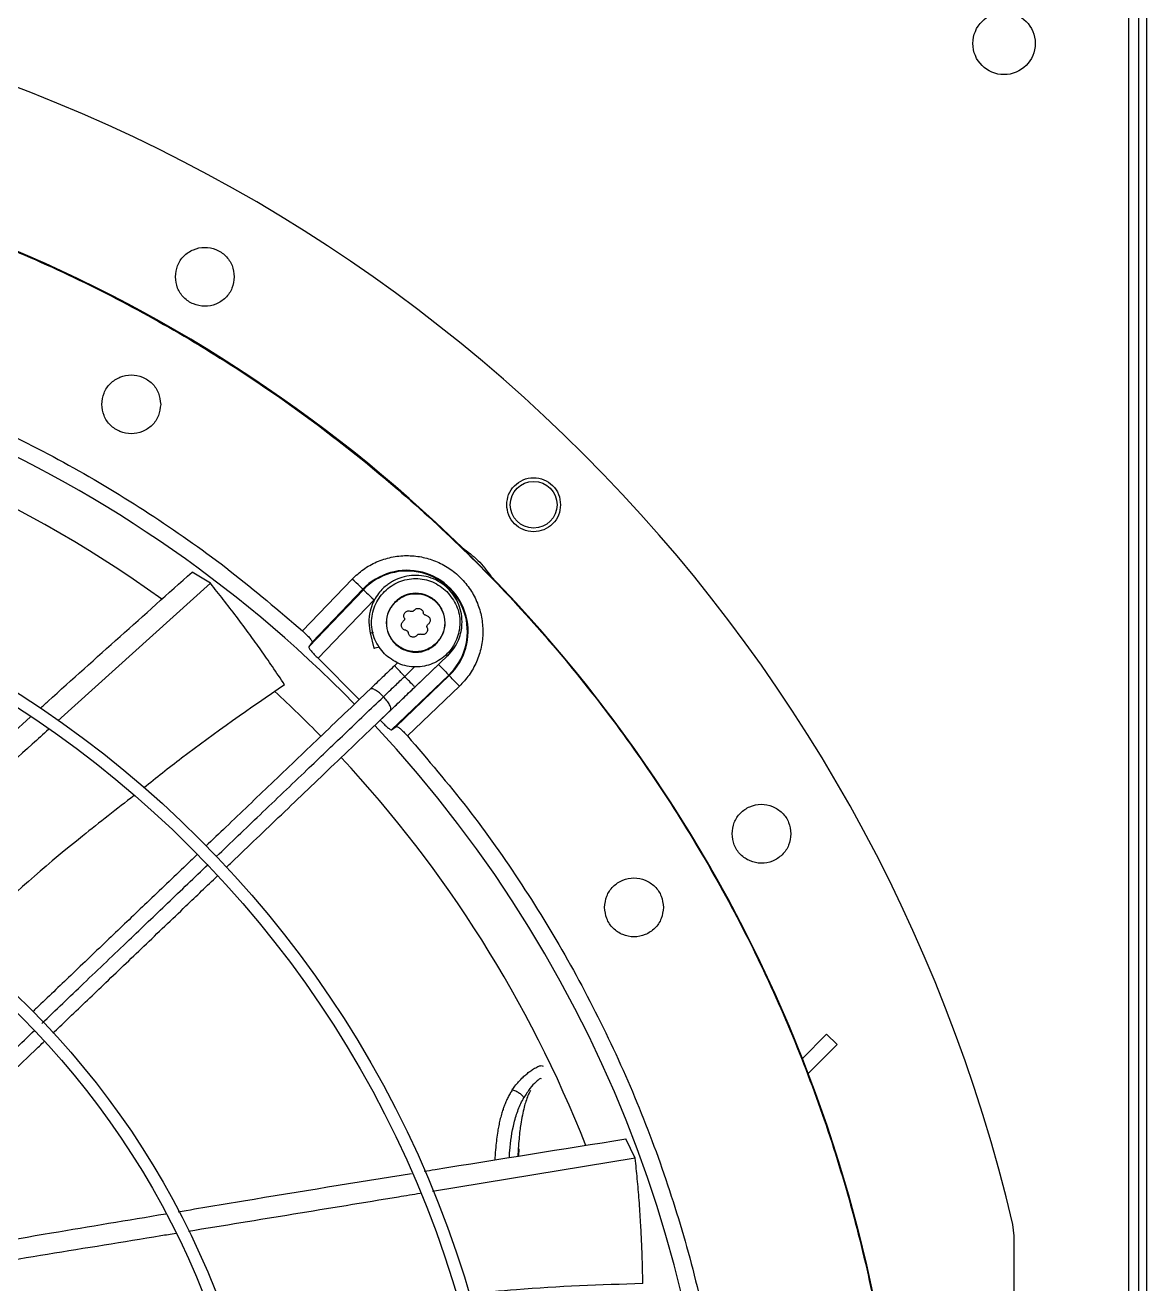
# Model space of a CAD drawing. Header units: inches. Extents: x 1229 to 1453, y -1023 to -720.
# Drawn here: x 1381.62 to 1390.62, y -742.77 to -732.67 of the extents above; entities that cross this region are included whole.
import ezdxf

# ---------------------------------------------------------------- set-up
doc = ezdxf.new("R2010")
doc.units = ezdxf.units.IN
doc.header["$MEASUREMENT"] = 0

msp = doc.modelspace()

# ---------------------------------------------------------------- linework, layer by layer
at = {"color": 18, "linetype": 'Continuous', "lineweight": 25, "true_color": 0x000000}
for p, q in [((1390.5615, -759.2706), (1390.5615, -731.8687)), ((1390.6245, -759.2706), (1390.6245, -731.8687)), ((1390.4785, -731.9447), (1390.4785, -759.1947)), ((1383.1093, -737.1496), (1382.9621, -737.0601)), ((1383.1093, -737.1496), (1381.8849, -738.2539)), ((1383.849, -737.532), (1384.2474, -737.1153)), ((1383.8986, -737.6591), (1384.3368, -737.2007)), ((1383.9255, -737.6229), (1384.3328, -737.1969)), ((1384.3328, -737.1969), (1384.3368, -737.2007)), ((1384.4222, -737.2823), (1383.9741, -737.751)), ((1384.3911, -737.5476), (1384.4209, -737.6698)), ((1383.9255, -737.6229), (1383.8986, -737.6591)), ((1383.9741, -737.751), (1384.3041, -738.081)), ((1384.7498, -737.9817), (1385.0147, -737.7287)), ((1384.4716, -738.2484), (1384.9403, -737.8004)), ((1384.6117, -737.787), (1384.5866, -737.8109)), ((1384.6682, -737.8963), (1384.748, -737.8201)), ((1384.5635, -738.324), (1385.0219, -737.8858)), ((1385.0257, -737.8898), (1384.5996, -738.2971)), ((1385.0219, -737.8858), (1385.0257, -737.8898)), ((1385.1073, -737.9752), (1384.6905, -738.3736)), ((1384.5635, -738.324), (1384.5996, -738.2971)), ((1388.0547, -740.7656), (1387.8574, -740.963)), ((1388.1399, -740.8475), (1388.0547, -740.7656)), ((1387.9041, -741.0833), (1388.1399, -740.8475)), ((1385.5834, -741.7438), (1385.5863, -741.6845)), ((1386.5186, -741.7608), (1386.4432, -741.6059)), ((1386.5186, -741.7608), (1384.8917, -742.0277)), ((1385.5776, -741.7158), (1385.5768, -741.7448)), ((1389.5602, -742.3832), (1389.5497, -742.2929)), ((1389.5603, -745.2608), (1389.5602, -742.3832))]:
    msp.add_line(p, q, dxfattribs=at)
at = {"color": 18, "linetype": 'Continuous', "lineweight": 25, "true_color": 0x000000, "flags": 128}
for points in [[(1384.3328, -737.1969), (1384.3309, -737.195), (1384.3259, -737.1902), (1384.3179, -737.1826), (1384.3073, -737.1725), (1384.2944, -737.1602), (1384.2797, -737.1462), (1384.2639, -737.131), (1384.2474, -737.1153)], [(1384.3368, -737.2007), (1384.3387, -737.2025), (1384.3437, -737.2073), (1384.3517, -737.2149), (1384.3623, -737.2251), (1384.3752, -737.2374), (1384.3898, -737.2514), (1384.4057, -737.2666), (1384.4222, -737.2823)], [(1384.9403, -737.8004), (1384.956, -737.8169), (1384.9712, -737.8327), (1384.9852, -737.8474), (1384.9975, -737.8602), (1385.0076, -737.8709), (1385.0152, -737.8788), (1385.02, -737.8839), (1385.0219, -737.8858)], [(1385.1073, -737.9752), (1385.0916, -737.9587), (1385.0764, -737.9428), (1385.0624, -737.9282), (1385.0501, -737.9153), (1385.0399, -737.9047), (1385.0323, -737.8967), (1385.0275, -737.8917), (1385.0257, -737.8898)]]:
    msp.add_lwpolyline(points, dxfattribs=at)
at = {"color": 18, "linetype": 'Continuous', "lineweight": 25, "true_color": 0x000000}
for centre, radius in [((1389.4785, -732.8197), 0.25), ((1376.9618, -745.2608), 11.7126), ((1385.7032, -736.5194), 0.1875), ((1376.9618, -745.2608), 8.5704), ((1376.9618, -745.2608), 8.472), ((1376.9618, -745.2608), 6.6478), ((1376.9618, -745.2608), 6.5493), ((1376.9618, -745.2608), 4.7037)]:
    msp.add_circle(centre, radius, dxfattribs=at)
for centre, radius, start, end in [((1376.9618, -745.2608), 12.9331, 13.26667, 76.73333), ((1376.9618, -745.2608), 11.7147, 45.79736, 68.46866), ((1376.9618, -745.2608), 10.2157, 44.36303, 90), ((1376.9618, -745.2608), 9.8425, 54.20961, 80.11304), ((1384.687, -737.5355), 0.4901, 313.70945, 136.29055), ((1384.687, -737.5355), 0.4845, 313.70945, 136.29055), ((1376.9618, -745.2608), 11.7147, 21.53134, 44.20264), ((1376.9618, -745.2608), 9.8425, 44.3883, 47.37931), ((1376.9618, -745.2608), 10.2157, 314.3624, 43.03697), ((1376.9618, -745.2608), 9.8425, 21.47517, 43.01243), ((1376.9618, -745.2608), 11.7147, 339.09994, 20.90006)]:
    msp.add_arc(centre, radius, start, end, dxfattribs=at)
for points, knots in [([(1365.2522, -745.2608), (1365.2571, -745.0053), (1365.2667, -744.4944), (1365.3447, -743.7313), (1365.4689, -742.9748), (1365.6432, -742.228), (1365.8657, -741.4942), (1366.1359, -740.7766), (1366.4523, -740.0781), (1366.8138, -739.4019), (1367.2187, -738.7507), (1367.6653, -738.1274), (1368.1518, -737.5347), (1368.676, -736.975), (1369.2356, -736.4508), (1369.8284, -735.9644), (1370.4517, -735.5177), (1371.1028, -735.1128), (1371.7791, -734.7513), (1372.4775, -734.4349), (1373.1952, -734.1648), (1373.929, -733.9422), (1374.6757, -733.7681), (1375.4323, -733.6432), (1376.1954, -733.568), (1376.9618, -733.5429), (1377.7282, -733.568), (1378.4913, -733.6432), (1379.2478, -733.7681), (1379.9946, -733.9422), (1380.7284, -734.1648), (1381.446, -734.4349), (1382.1445, -734.7513), (1382.8207, -735.1128), (1383.4719, -735.5177), (1384.0952, -735.9644), (1384.6879, -736.4508), (1385.2476, -736.975), (1385.7717, -737.5347), (1386.2582, -738.1274), (1386.7048, -738.7507), (1387.1098, -739.4019), (1387.4712, -740.0781), (1387.7877, -740.7766), (1388.0578, -741.4942), (1388.2803, -742.228), (1388.4547, -742.9748), (1388.5788, -743.7313), (1388.6568, -744.4944), (1388.6665, -745.0053), (1388.6713, -745.2608)], [0, 0, 0, 0, 0.0208333, 0.0416667, 0.0625, 0.0833333, 0.1041667, 0.125, 0.1458333, 0.1666667, 0.1875, 0.2083334, 0.2291667, 0.25, 0.2708334, 0.2916666, 0.3125, 0.3333333, 0.3541667, 0.375, 0.3958333, 0.4166666, 0.4375001, 0.4583333, 0.4791667, 0.5, 0.5208333, 0.5416667, 0.5625, 0.5833334, 0.6041667, 0.625, 0.6458334, 0.6666667, 0.6875, 0.7083334, 0.7291667, 0.75, 0.7708333, 0.7916667, 0.8125, 0.8333333, 0.8541667, 0.875, 0.8958333, 0.9166667, 0.9375, 0.9583333, 0.9791667, 1, 1, 1, 1]), ([(1382.8279, -734.6912), (1382.8313, -734.6608), (1382.8382, -734.5997), (1382.8918, -734.5212), (1382.9696, -734.4679), (1383.0627, -734.4488), (1383.156, -734.4668), (1383.2346, -734.5193), (1383.2896, -734.5981), (1383.2968, -734.6602), (1383.3003, -734.6912)], [0, 0, 0, 0, 0.1228082, 0.2472162, 0.3726972, 0.4981629, 0.6236178, 0.749069, 0.8745261, 1, 1, 1, 1]), ([(1383.3003, -734.6912), (1383.2967, -734.7224), (1383.2895, -734.7849), (1383.2339, -734.8638), (1383.1552, -734.9158), (1383.0624, -734.9335), (1382.9701, -734.9146), (1382.8926, -734.862), (1382.8385, -734.7836), (1382.8314, -734.722), (1382.8279, -734.6912)], [0, 0, 0, 0, 0.1262372, 0.2524755, 0.3778371, 0.5021795, 0.6265873, 0.7511305, 0.8754503, 1, 1, 1, 1]), ([(1370.0745, -737.532), (1370.2656, -737.3689), (1370.6476, -737.0425), (1371.2639, -736.6075), (1371.9078, -736.2154), (1372.5792, -735.872), (1373.2735, -735.5781), (1373.9875, -735.3355), (1374.7171, -735.1455), (1375.4587, -735.009), (1376.2082, -734.9269), (1376.9618, -734.8994), (1377.7153, -734.9269), (1378.4648, -735.009), (1379.2064, -735.1455), (1379.9361, -735.3355), (1380.65, -735.5781), (1381.3444, -735.872), (1382.0157, -736.2154), (1382.6596, -736.6075), (1383.2759, -737.0425), (1383.658, -737.3689), (1383.849, -737.532)], [0, 0, 0, 0, 0.04999991, 0.09999992, 0.14999988, 0.19999993, 0.25, 0.30000004, 0.35000001, 0.40000012, 0.45000007, 0.49999985, 0.54999995, 0.5999999, 0.65000001, 0.69999997, 0.75000002, 0.80000009, 0.85, 0.89999996, 0.94999997, 1, 1, 1, 1]), ([(1382.2374, -735.7141), (1382.2409, -735.6831), (1382.248, -735.6213), (1382.3026, -735.5427), (1382.3807, -735.4901), (1382.4736, -735.4717), (1382.5664, -735.4901), (1382.6445, -735.5427), (1382.6991, -735.6213), (1382.7062, -735.6831), (1382.7098, -735.7141)], [0, 0, 0, 0, 0.1249991, 0.2499995, 0.3750006, 0.5, 0.6249994, 0.7500005, 0.8750009, 1, 1, 1, 1]), ([(1382.7098, -735.7141), (1382.7062, -735.745), (1382.6991, -735.8068), (1382.6445, -735.8854), (1382.5664, -735.938), (1382.4736, -735.9564), (1382.3807, -735.938), (1382.3026, -735.8854), (1382.248, -735.8068), (1382.2409, -735.745), (1382.2374, -735.7141)], [0, 0, 0, 0, 0.1249998, 0.2499996, 0.3750006, 0.5, 0.6249994, 0.7500004, 0.8750002, 1, 1, 1, 1]), ([(1385.4866, -736.5194), (1385.4898, -736.4915), (1385.4961, -736.4355), (1385.5452, -736.3637), (1385.6162, -736.3149), (1385.7015, -736.2972), (1385.7872, -736.3136), (1385.8593, -736.3617), (1385.9098, -736.434), (1385.9164, -736.4909), (1385.9197, -736.5194)], [0, 0, 0, 0, 0.1231631, 0.246863, 0.3721336, 0.4977232, 0.6232986, 0.7488632, 0.8744251, 1, 1, 1, 1]), ([(1385.9197, -736.5194), (1385.9164, -736.548), (1385.9098, -736.6051), (1385.859, -736.6775), (1385.7867, -736.7253), (1385.7016, -736.7415), (1385.6169, -736.7241), (1385.5459, -736.6759), (1385.4963, -736.604), (1385.4898, -736.5476), (1385.4866, -736.5194)], [0, 0, 0, 0, 0.1259762, 0.2519645, 0.3777906, 0.502428, 0.6266806, 0.7512172, 0.8757515, 1, 1, 1, 1]), ([(1384.2474, -737.1153), (1384.2762, -737.0883), (1384.3349, -737.0335), (1384.4422, -736.9745), (1384.5597, -736.9364), (1384.682, -736.9233), (1384.802, -736.9344), (1384.917, -736.9683), (1385.0244, -737.0245), (1385.1201, -737.1025), (1385.1981, -737.1982), (1385.2543, -737.3056), (1385.2882, -737.4205), (1385.2993, -737.5406), (1385.2861, -737.6628), (1385.248, -737.7803), (1385.1891, -737.8877), (1385.1343, -737.9463), (1385.1073, -737.9752)], [0, 0, 0, 0, 0.0609957, 0.1240612, 0.1879934, 0.2514901, 0.3132975, 0.3737126, 0.4362133, 0.4999997, 0.5637869, 0.6262871, 0.6867027, 0.7485096, 0.812006, 0.875939, 0.9390046, 1, 1, 1, 1]), ([(1385.1292, -736.8628), (1385.1736, -736.8953), (1385.2622, -736.9604), (1385.3273, -737.049), (1385.3598, -737.0933)], [0, 0, 0, 0, 0.4999994, 1, 1, 1, 1]), ([(1381.7419, -738.1528), (1381.7634, -738.1334), (1382.1702, -737.7671), (1382.5769, -737.404), (1382.9621, -737.0601)], [0, 0, 0, 0, 0.0530041, 1, 1, 1, 1]), ([(1383.7041, -737.963), (1383.6717, -737.9144), (1383.6092, -737.8206), (1383.5159, -737.6867), (1383.4198, -737.553), (1383.3196, -737.4182), (1383.2143, -737.281), (1383.1438, -737.1928), (1383.1093, -737.1496)], [0, 0, 0, 0, 0.1737122, 0.3354176, 0.4850755, 0.6632667, 0.8349164, 1, 1, 1, 1]), ([(1385.0131, -737.7302), (1385.0321, -737.7095), (1385.0681, -737.6703), (1385.1024, -737.603), (1385.1217, -737.54), (1385.1308, -737.471), (1385.1265, -737.3974), (1385.1044, -737.3197), (1385.0678, -737.2501), (1385.0167, -737.1888), (1384.9534, -737.1395), (1384.881, -737.1047), (1384.803, -737.086), (1384.7233, -737.0843), (1384.6472, -737.0989), (1384.5895, -737.1227), (1384.548, -737.1473), (1384.5164, -737.1705), (1384.4821, -737.2019), (1384.446, -737.2456), (1384.4122, -737.3036), (1384.3871, -737.3768), (1384.3759, -737.4646), (1384.3875, -737.5254), (1384.3936, -737.5574)], [0, 0, 0, 0, 0.0533824, 0.1009318, 0.1426412, 0.1785045, 0.2332103, 0.2817662, 0.3315126, 0.3821073, 0.4327365, 0.4833669, 0.5339956, 0.5846264, 0.6342116, 0.6807432, 0.7028677, 0.7260274, 0.7553999, 0.7912976, 0.8337155, 0.8826453, 0.9380769, 1, 1, 1, 1]), ([(1384.5061, -737.7165), (1384.4771, -737.6799), (1384.419, -737.6068), (1384.3936, -737.4655), (1384.4206, -737.3269), (1384.4996, -737.2088), (1384.6176, -737.1299), (1384.7562, -737.1028), (1384.8975, -737.1283), (1384.9706, -737.1863), (1385.0072, -737.2154)], [0, 0, 0, 0, 0.1250003, 0.2500002, 0.3750002, 0.5000005, 0.625, 0.7499994, 0.8749987, 1, 1, 1, 1]), ([(1385.0072, -737.2154), (1385.0362, -737.2519), (1385.0943, -737.325), (1385.1197, -737.4664), (1385.0926, -737.6049), (1385.0137, -737.723), (1384.8957, -737.8019), (1384.7571, -737.829), (1384.6158, -737.8035), (1384.5427, -737.7455), (1384.5061, -737.7165)], [0, 0, 0, 0, 0.1249995, 0.2499998, 0.3750001, 0.4999996, 0.625001, 0.7500007, 0.8750004, 1, 1, 1, 1]), ([(1384.9237, -737.633), (1384.943, -737.6086), (1384.9817, -737.5598), (1384.9987, -737.4656), (1384.9806, -737.3732), (1384.928, -737.2945), (1384.8493, -737.2419), (1384.757, -737.2239), (1384.6627, -737.2408), (1384.614, -737.2795), (1384.5896, -737.2989)], [0, 0, 0, 0, 0.12500061, 0.25000046, 0.37500109, 0.50000103, 0.6250023, 0.75000184, 0.87500138, 1, 1, 1, 1]), ([(1384.592, -737.3013), (1384.6161, -737.2823), (1384.6641, -737.2441), (1384.7569, -737.2274), (1384.848, -737.2452), (1384.9255, -737.297), (1384.9774, -737.3746), (1384.9952, -737.4656), (1384.9784, -737.5585), (1384.9403, -737.6065), (1384.9212, -737.6305)], [0, 0, 0, 0, 0.1250018, 0.25, 0.3750014, 0.5000005, 0.6250003, 0.7500003, 0.8750002, 1, 1, 1, 1]), ([(1384.5896, -737.2989), (1384.5703, -737.3233), (1384.5316, -737.372), (1384.5146, -737.4662), (1384.5326, -737.5586), (1384.5853, -737.6373), (1384.664, -737.6899), (1384.7563, -737.708), (1384.8506, -737.691), (1384.8993, -737.6523), (1384.9237, -737.633)], [0, 0, 0, 0, 0.1250014, 0.2500011, 0.3750001, 0.5000022, 0.6250005, 0.7499998, 0.874999, 1, 1, 1, 1]), ([(1384.9212, -737.6305), (1384.8972, -737.6496), (1384.8492, -737.6877), (1384.7563, -737.7045), (1384.6653, -737.6867), (1384.5878, -737.6348), (1384.5359, -737.5572), (1384.5181, -737.4662), (1384.5348, -737.3734), (1384.573, -737.3253), (1384.592, -737.3013)], [0, 0, 0, 0, 0.1249992, 0.2500012, 0.3750002, 0.500002, 0.6250005, 0.750001, 0.8750015, 1, 1, 1, 1]), ([(1384.7448, -737.3662), (1384.7477, -737.3631), (1384.7531, -737.3572), (1384.7641, -737.352), (1384.7756, -737.3499), (1384.7874, -737.3513), (1384.7982, -737.356), (1384.8072, -737.3635), (1384.814, -737.3735), (1384.8158, -737.3813), (1384.8167, -737.3855)], [0, 0, 0, 0, 0.136208, 0.2545473, 0.3795528, 0.4999735, 0.6203654, 0.7453826, 0.8637258, 1, 1, 1, 1]), ([(1384.6762, -737.526), (1384.672, -737.5251), (1384.6643, -737.5233), (1384.6542, -737.5164), (1384.6467, -737.5075), (1384.642, -737.4966), (1384.6406, -737.4849), (1384.6427, -737.4734), (1384.6479, -737.4624), (1384.6538, -737.457), (1384.6569, -737.4541)], [0, 0, 0, 0, 0.1362365, 0.2545995, 0.379595, 0.5000201, 0.6204092, 0.7454425, 0.8637692, 1, 1, 1, 1]), ([(1384.6644, -737.4263), (1384.6651, -737.4288), (1384.6666, -737.4337), (1384.6658, -737.4415), (1384.6626, -737.4488), (1384.6589, -737.4523), (1384.6569, -737.4541)], [0, 0, 0, 0, 0.2539608, 0.4968323, 0.7441303, 1, 1, 1, 1]), ([(1384.6644, -737.4263), (1384.6631, -737.4222), (1384.6607, -737.4146), (1384.6617, -737.4025), (1384.6655, -737.3914), (1384.6706, -737.3854), (1384.6731, -737.3824)], [0, 0, 0, 0, 0.27248808, 0.5091998, 0.75921108, 1, 1, 1, 1]), ([(1384.6731, -737.3824), (1384.6761, -737.3799), (1384.6821, -737.3748), (1384.6932, -737.371), (1384.7053, -737.37), (1384.713, -737.3724), (1384.717, -737.3737)], [0, 0, 0, 0, 0.2407779, 0.4908172, 0.7274697, 1, 1, 1, 1]), ([(1384.7448, -737.3662), (1384.743, -737.3681), (1384.7395, -737.3719), (1384.7323, -737.375), (1384.7244, -737.3759), (1384.7195, -737.3744), (1384.717, -737.3737)], [0, 0, 0, 0, 0.2560671, 0.5001415, 0.7439934, 1, 1, 1, 1]), ([(1384.8371, -737.4058), (1384.8345, -737.4052), (1384.8295, -737.4041), (1384.8232, -737.3994), (1384.8185, -737.393), (1384.8173, -737.3881), (1384.8167, -737.3855)], [0, 0, 0, 0, 0.2560537, 0.5000034, 0.743964, 1, 1, 1, 1]), ([(1384.8371, -737.4058), (1384.8412, -737.4068), (1384.849, -737.4085), (1384.8591, -737.4154), (1384.8666, -737.4243), (1384.8713, -737.4352), (1384.8727, -737.447), (1384.8706, -737.4585), (1384.8653, -737.4695), (1384.8594, -737.4749), (1384.8563, -737.4778)], [0, 0, 0, 0, 0.1362536, 0.2546116, 0.3796065, 0.5000111, 0.6215282, 0.7440013, 0.8664885, 1, 1, 1, 1]), ([(1383.849, -737.532), (1383.86, -737.5422), (1383.8824, -737.5629), (1383.9088, -737.5916), (1383.9255, -737.6142), (1383.9255, -737.62), (1383.9255, -737.6229)], [0, 0, 0, 0, 0.2442302, 0.496399, 0.7471999, 1, 1, 1, 1]), ([(1384.3914, -737.5483), (1384.3927, -737.548), (1384.3949, -737.5475), (1384.4109, -737.5436), (1384.4174, -737.542)], [0, 0, 0, 0, 0.5873208, 1, 1, 1, 1]), ([(1384.6762, -737.526), (1384.6788, -737.5266), (1384.6838, -737.5278), (1384.6901, -737.5325), (1384.6948, -737.5388), (1384.696, -737.5438), (1384.6965, -737.5463)], [0, 0, 0, 0, 0.2560498, 0.4999957, 0.743968, 1, 1, 1, 1]), ([(1384.7685, -737.5656), (1384.7656, -737.5688), (1384.7602, -737.5746), (1384.7492, -737.5799), (1384.7377, -737.5819), (1384.7259, -737.5805), (1384.715, -737.5759), (1384.7061, -737.5683), (1384.6992, -737.5583), (1384.6975, -737.5505), (1384.6965, -737.5463)], [0, 0, 0, 0, 0.1362283, 0.2545639, 0.3795683, 0.4999637, 0.6203747, 0.7453721, 0.8637327, 1, 1, 1, 1]), ([(1384.7685, -737.5656), (1384.7703, -737.5637), (1384.7738, -737.5599), (1384.781, -737.5568), (1384.7888, -737.5559), (1384.7937, -737.5574), (1384.7962, -737.5582)], [0, 0, 0, 0, 0.2560763, 0.5001028, 0.7439757, 1, 1, 1, 1]), ([(1384.8402, -737.5494), (1384.8372, -737.5519), (1384.8312, -737.557), (1384.8201, -737.5609), (1384.808, -737.5618), (1384.8003, -737.5595), (1384.7962, -737.5582)], [0, 0, 0, 0, 0.2408302, 0.4908705, 0.7275207, 1, 1, 1, 1]), ([(1384.8489, -737.5055), (1384.8501, -737.5095), (1384.8526, -737.5172), (1384.8516, -737.5294), (1384.8477, -737.5406), (1384.8426, -737.5465), (1384.8402, -737.5494)], [0, 0, 0, 0, 0.2632983, 0.5150922, 0.7636713, 1, 1, 1, 1]), ([(1384.8489, -737.5055), (1384.8481, -737.503), (1384.8466, -737.4981), (1384.8475, -737.4903), (1384.8507, -737.483), (1384.8544, -737.4795), (1384.8563, -737.4778)], [0, 0, 0, 0, 0.2559765, 0.4998978, 0.7439275, 1, 1, 1, 1]), ([(1383.8986, -737.6591), (1383.8986, -737.662), (1383.8986, -737.6678), (1383.9153, -737.6904), (1383.9413, -737.7194), (1383.9633, -737.7406), (1383.9741, -737.751)], [0, 0, 0, 0, 0.25262762, 0.50325339, 0.75521812, 1, 1, 1, 1]), ([(1384.4224, -737.6694), (1384.422, -737.6695), (1384.4204, -737.6699), (1384.4313, -737.6673), (1384.4478, -737.6632), (1384.463, -737.6595), (1384.4673, -737.6585)], [0, 0, 0, 0, 0.1242213, 0.4894435, 0.8549811, 1, 1, 1, 1]), ([(1385.0131, -737.7302), (1385.0126, -737.7296), (1385.0119, -737.729), (1385.0042, -737.7209), (1385.0028, -737.7194)], [0, 0, 0, 0, 0.8130058, 1, 1, 1, 1]), ([(1384.5866, -737.8109), (1384.5534, -737.8427), (1384.4868, -737.9063), (1384.4225, -737.9678), (1384.3904, -737.9985)], [0, 0, 0, 0, 0.5, 1, 1, 1, 1]), ([(1384.6682, -737.8963), (1384.6578, -737.8855), (1384.6371, -737.8637), (1384.6101, -737.8355), (1384.5905, -737.815), (1384.5879, -737.8123), (1384.5866, -737.8109)], [0, 0, 0, 0, 0.2429525, 0.4858993, 0.7429504, 1, 1, 1, 1]), ([(1383.7041, -737.963), (1383.4249, -738.1551), (1383.04, -738.42), (1382.6746, -738.7109), (1382.5742, -738.7909)], [0, 0, 0, 0, 0.7251601, 1, 1, 1, 1]), ([(1384.4976, -738.0594), (1384.5289, -738.0294), (1384.5849, -737.976), (1384.6428, -737.9207), (1384.6682, -737.8963)], [0, 0, 0, 0, 0.5599009, 1, 1, 1, 1]), ([(1384.7498, -737.9817), (1384.7485, -737.9804), (1384.7459, -737.9776), (1384.7264, -737.9572), (1384.6994, -737.9289), (1384.6786, -737.9072), (1384.6682, -737.8963)], [0, 0, 0, 0, 0.2570507, 0.5140955, 0.7570486, 1, 1, 1, 1]), ([(1384.3904, -737.9985), (1384.2543, -738.1285), (1383.9905, -738.3807), (1383.6043, -738.7497), (1383.3008, -739.0397), (1383.1255, -739.2072), (1383.0718, -739.2586)], [0, 0, 0, 0, 0.3117837, 0.6044292, 0.8787005, 1, 1, 1, 1]), ([(1383.1561, -739.3413), (1383.2733, -739.2294), (1383.5165, -738.9969), (1383.86, -738.6687), (1384.19, -738.3533), (1384.3942, -738.1583), (1384.4976, -738.0594)], [0, 0, 0, 0, 0.260253, 0.5402099, 0.7669679, 1, 1, 1, 1]), ([(1384.4976, -738.0594), (1384.4868, -738.0489), (1384.4653, -738.0278), (1384.4327, -738.005), (1384.4046, -737.9927), (1384.3952, -737.9965), (1384.3904, -737.9985)], [0, 0, 0, 0, 0.2429509, 0.4859049, 0.7429536, 1, 1, 1, 1]), ([(1384.5536, -738.1692), (1384.5558, -738.1646), (1384.5601, -738.1553), (1384.5489, -738.1267), (1384.5277, -738.093), (1384.5076, -738.0706), (1384.4976, -738.0594)], [0, 0, 0, 0, 0.2570484, 0.5140962, 0.7570465, 1, 1, 1, 1]), ([(1384.5536, -738.1692), (1384.5857, -738.1385), (1384.65, -738.0771), (1384.7166, -738.0135), (1384.7498, -737.9817)], [0, 0, 0, 0, 0.49999688, 1, 1, 1, 1]), ([(1383.2375, -739.427), (1383.2519, -739.4131), (1383.3996, -739.2721), (1383.6883, -738.9962), (1384.113, -738.5903), (1384.4036, -738.3126), (1384.5536, -738.1692)], [0, 0, 0, 0, 0.0326575, 0.3333238, 0.6556646, 1, 1, 1, 1]), ([(1380.257, -739.4923), (1380.3877, -739.3736), (1380.8567, -738.9479), (1381.3266, -738.5259), (1381.6655, -738.2216)], [0, 0, 0, 0, 0.2787268, 1, 1, 1, 1]), ([(1384.4716, -738.2484), (1384.482, -738.2593), (1384.5032, -738.2813), (1384.5322, -738.3073), (1384.5547, -738.3239), (1384.5605, -738.324), (1384.5635, -738.324)], [0, 0, 0, 0, 0.2447869, 0.4967516, 0.7473742, 1, 1, 1, 1]), ([(1381.8099, -738.3215), (1381.7665, -738.3606), (1381.3005, -738.7809), (1380.8325, -739.2021), (1380.408, -739.5841)], [0, 0, 0, 0, 0.0931471, 1, 1, 1, 1]), ([(1384.5996, -738.2971), (1384.6026, -738.2971), (1384.6084, -738.2971), (1384.6309, -738.3138), (1384.6597, -738.3401), (1384.6804, -738.3625), (1384.6905, -738.3736)], [0, 0, 0, 0, 0.252798, 0.5035995, 0.7557665, 1, 1, 1, 1]), ([(1384.6905, -738.3736), (1384.8537, -738.5646), (1385.18, -738.9467), (1385.615, -739.563), (1386.0071, -740.2068), (1386.3505, -740.8782), (1386.6445, -741.5725), (1386.887, -742.2865), (1387.0772, -743.0162), (1387.2129, -743.7577), (1387.2981, -744.5073), (1387.3087, -745.0096), (1387.314, -745.2608)], [0, 0, 0, 0, 0.1, 0.1999999, 0.3, 0.4, 0.5, 0.6, 0.7, 0.8, 0.9, 1, 1, 1, 1]), ([(1382.4966, -738.8519), (1382.358, -738.9595), (1381.9545, -739.2729), (1381.4861, -739.6756), (1381.1673, -739.9813), (1381.0907, -740.0548)], [0, 0, 0, 0, 0.2842374, 0.8278064, 1, 1, 1, 1]), ([(1387.2951, -739.1584), (1387.2986, -739.1279), (1387.3056, -739.0668), (1387.3591, -738.9886), (1387.4363, -738.9354), (1387.5292, -738.916), (1387.6228, -738.9338), (1387.7016, -738.9863), (1387.7568, -739.0652), (1387.764, -739.1273), (1387.7676, -739.1584)], [0, 0, 0, 0, 0.1236678, 0.246955, 0.3715494, 0.4972579, 0.622959, 0.7486425, 0.8743191, 1, 1, 1, 1]), ([(1387.7676, -739.1584), (1387.764, -739.1896), (1387.7568, -739.2519), (1387.7014, -739.3308), (1387.6225, -739.3831), (1387.5295, -739.4008), (1387.4373, -739.3817), (1387.3599, -739.3292), (1387.3057, -739.2508), (1387.2987, -739.1892), (1387.2951, -739.1584)], [0, 0, 0, 0, 0.1258787, 0.2517706, 0.3776737, 0.5027418, 0.6267389, 0.7509527, 0.8756046, 1, 1, 1, 1]), ([(1383.0019, -739.3253), (1382.9661, -739.3596), (1382.8262, -739.4932), (1382.5902, -739.7188), (1382.2881, -740.0075), (1381.999, -740.2837), (1381.7951, -740.4786), (1381.6931, -740.5761), (1381.6826, -740.5861)], [0, 0, 0, 0, 0.0820503, 0.3204127, 0.5381922, 0.7695864, 0.9762999, 1, 1, 1, 1]), ([(1381.7562, -740.6792), (1381.868, -740.5723), (1382.1018, -740.3489), (1382.4377, -740.0279), (1382.7705, -739.7099), (1382.9812, -739.5085), (1383.0896, -739.4049)], [0, 0, 0, 0, 0.2502398, 0.5233141, 0.7548434, 1, 1, 1, 1]), ([(1381.8438, -740.7588), (1381.882, -740.7223), (1382.0177, -740.5926), (1382.2613, -740.3598), (1382.5795, -740.0558), (1382.8844, -739.7644), (1383.0806, -739.5768), (1383.1646, -739.4966)], [0, 0, 0, 0, 0.0860493, 0.3063048, 0.5514013, 0.8079837, 1, 1, 1, 1]), ([(1386.2723, -739.749), (1386.2758, -739.7181), (1386.2829, -739.6562), (1386.3376, -739.5776), (1386.4156, -739.5251), (1386.5085, -739.5066), (1386.6014, -739.5251), (1386.6794, -739.5776), (1386.7341, -739.6562), (1386.7412, -739.7181), (1386.7447, -739.749)], [0, 0, 0, 0, 0.12500056, 0.25000043, 0.37499897, 0.50000156, 0.62500103, 0.74999957, 0.87499944, 1, 1, 1, 1]), ([(1386.7447, -739.749), (1386.7412, -739.7799), (1386.7341, -739.8417), (1386.6794, -739.9204), (1386.6014, -739.9729), (1386.5085, -739.9914), (1386.4156, -739.9729), (1386.3376, -739.9204), (1386.2829, -739.8417), (1386.2758, -739.7799), (1386.2723, -739.749)], [0, 0, 0, 0, 0.12500056, 0.25000043, 0.37499897, 0.49999844, 0.62500103, 0.74999957, 0.87499944, 1, 1, 1, 1]), ([(1380.3522, -742.0208), (1380.4624, -741.9155), (1380.6947, -741.6935), (1381.0311, -741.372), (1381.3704, -741.0478), (1381.5875, -740.8403), (1381.7005, -740.7324)], [0, 0, 0, 0, 0.2443948, 0.5150108, 0.7476934, 1, 1, 1, 1]), ([(1380.4386, -742.1016), (1380.4896, -742.0529), (1380.6114, -741.9365), (1380.8128, -741.744), (1381.0292, -741.5372), (1381.2474, -741.3288), (1381.4651, -741.1207), (1381.644, -740.9498), (1381.7503, -740.8482), (1381.7775, -740.8222)], [0, 0, 0, 0, 0.1139081, 0.2717307, 0.4500735, 0.5981831, 0.7605219, 0.9387289, 1, 1, 1, 1]), ([(1385.5312, -741.2131), (1385.5385, -741.2027), (1385.5549, -741.1796), (1385.5842, -741.1447), (1385.6156, -741.1124), (1385.6463, -741.085), (1385.6744, -741.0628), (1385.7055, -741.0416), (1385.7362, -741.0254), (1385.7666, -741.0144), (1385.7755, -741.0199), (1385.7801, -741.0229)], [0, 0, 0, 0, 0.07973062, 0.17825524, 0.29699472, 0.38794582, 0.48057355, 0.58257212, 0.72017982, 0.85348072, 1, 1, 1, 1]), ([(1385.7666, -741.1245), (1385.7639, -741.1222), (1385.7586, -741.1176), (1385.7219, -741.1475), (1385.674, -741.1971), (1385.6408, -741.2488), (1385.6242, -741.2745)], [0, 0, 0, 0, 0.2444646, 0.4943332, 0.7479227, 1, 1, 1, 1]), ([(1385.5312, -741.2131), (1385.5253, -741.2226), (1385.5132, -741.2422), (1385.4966, -741.2737), (1385.4807, -741.3075), (1385.4677, -741.3395), (1385.4557, -741.3731), (1385.4441, -741.4102), (1385.4326, -741.454), (1385.4227, -741.4995), (1385.4136, -741.5503), (1385.4054, -741.6084), (1385.3981, -741.6793), (1385.3938, -741.735), (1385.392, -741.7685), (1385.3917, -741.7745)], [0, 0, 0, 0, 0.0582396, 0.1192338, 0.1828828, 0.2491111, 0.2950992, 0.3644399, 0.4470258, 0.5248005, 0.601479, 0.7103133, 0.8248261, 0.9683841, 1, 1, 1, 1]), ([(1385.508, -741.7558), (1385.509, -741.7378), (1385.5143, -741.6449), (1385.5346, -741.5127), (1385.5769, -741.3686), (1385.6086, -741.3056), (1385.6242, -741.2745)], [0, 0, 0, 0, 0.1094193, 0.561939, 0.7836919, 1, 1, 1, 1]), ([(1385.6242, -741.2745), (1385.6231, -741.2723), (1385.6207, -741.2676), (1385.6135, -741.2593), (1385.6033, -741.2502), (1385.5903, -741.2408), (1385.5755, -741.2319), (1385.5601, -741.224), (1385.545, -741.2176), (1385.5357, -741.2145), (1385.5312, -741.2131)], [0, 0, 0, 0, 0.1149699, 0.2381269, 0.3674108, 0.5000006, 0.6325863, 0.7618621, 0.8850318, 1, 1, 1, 1]), ([(1385.6769, -741.2179), (1385.6704, -741.231), (1385.6572, -741.2572), (1385.6408, -741.3032), (1385.6255, -741.3557), (1385.6115, -741.4169), (1385.6005, -741.4806), (1385.5919, -741.544), (1385.585, -741.6087), (1385.5803, -741.6701), (1385.5774, -741.717), (1385.5765, -741.7378), (1385.5761, -741.7449)], [0, 0, 0, 0, 0.1011459, 0.203896, 0.2928918, 0.4152432, 0.5485184, 0.6392052, 0.753155, 0.8901965, 0.9621772, 1, 1, 1, 1]), ([(1384.8243, -741.8657), (1384.8535, -741.8609), (1385.3942, -741.7726), (1385.9333, -741.687), (1386.4432, -741.6059)], [0, 0, 0, 0, 0.0539152, 1, 1, 1, 1]), ([(1386.5792, -742.7666), (1386.5783, -742.7082), (1386.5764, -742.5955), (1386.5703, -742.4324), (1386.5618, -742.268), (1386.5503, -742.1004), (1386.5359, -741.9281), (1386.5243, -741.8158), (1386.5186, -741.7608)], [0, 0, 0, 0, 0.173712, 0.3354176, 0.48507629, 0.66326683, 0.83491621, 1, 1, 1, 1]), ([(1382.85, -742.19), (1383.025, -742.1607), (1383.6503, -742.056), (1384.2743, -741.9549), (1384.7237, -741.8821)], [0, 0, 0, 0, 0.2798091, 1, 1, 1, 1]), ([(1384.7924, -742.044), (1384.7346, -742.0535), (1384.1159, -742.1551), (1383.4949, -742.2563), (1382.932, -742.3481)], [0, 0, 0, 0, 0.0934704, 1, 1, 1, 1]), ([(1380.7921, -742.5387), (1381.1391, -742.4786), (1381.7922, -742.3654), (1382.4449, -742.2572), (1382.7509, -742.2065)], [0, 0, 0, 0, 0.5312358, 1, 1, 1, 1]), ([(1382.8325, -742.3644), (1382.792, -742.371), (1382.1459, -742.4766), (1381.4981, -742.5818), (1380.8909, -742.6803)], [0, 0, 0, 0, 0.0626915, 1, 1, 1, 1]), ([(1386.5792, -742.7666), (1386.2405, -742.7773), (1385.7741, -742.792), (1385.3102, -742.8391), (1385.1832, -742.852)], [0, 0, 0, 0, 0.7262285, 1, 1, 1, 1])]:
    msp.add_open_spline(points, degree=3, knots=knots, dxfattribs=at)

doc.saveas('drawing.dxf')
